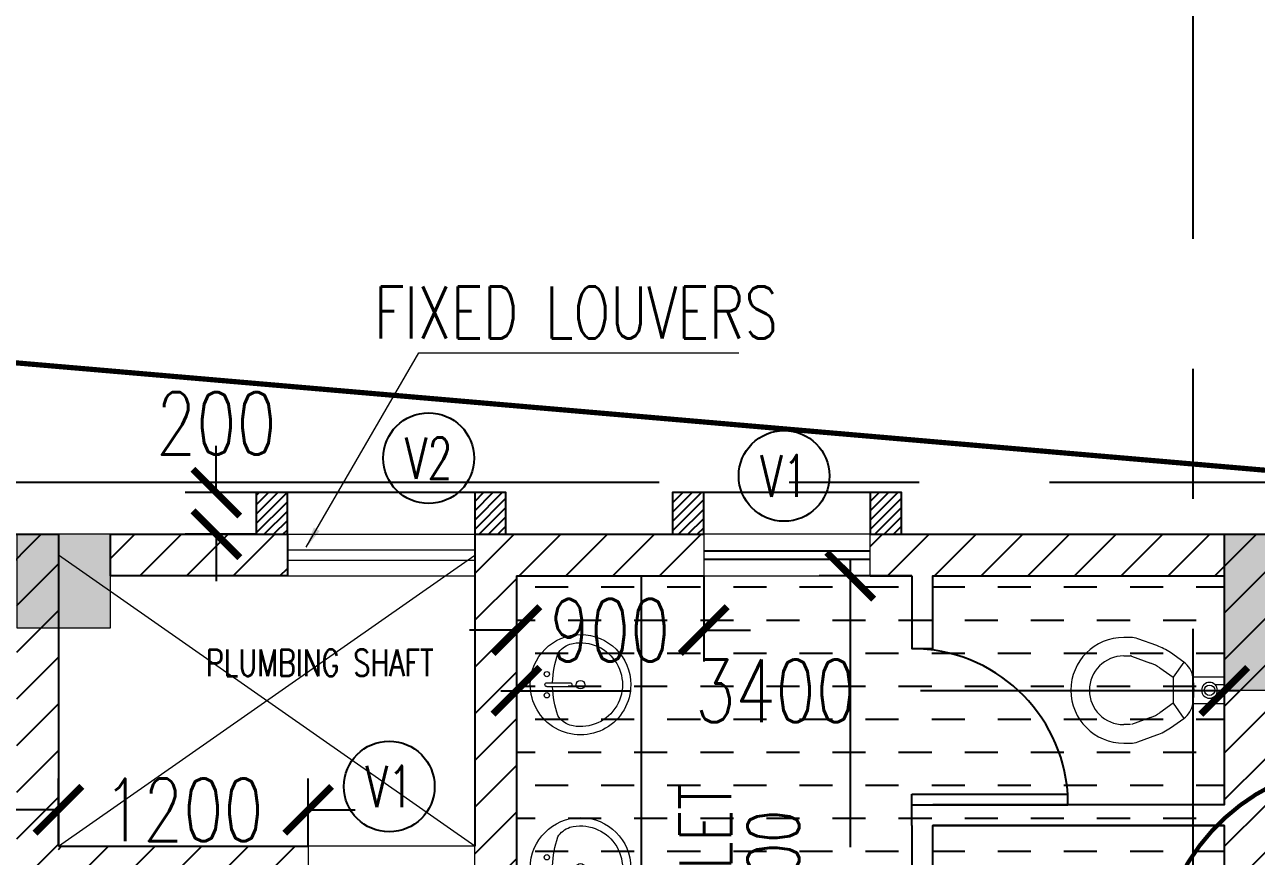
# Model space of a CAD drawing. Header units: millimetres. Extents: x -2076597 to 16308595, y -4402071 to 17875273.
# Drawn here: x -2029560 to -2023644, y -4200659 to -4196661 of the extents above; entities that cross this region are included whole.
import ezdxf
from ezdxf.enums import TextEntityAlignment as Align
from ezdxf.lldxf.tags import DXFTag

# ---------------------------------------------------------------- set-up
doc = ezdxf.new("R2010")
doc.units = ezdxf.units.MM
for name, pattern in [('CENTER', [50.8, 31.75, -6.35, 6.35, -6.35]), ('CENTER2', [1.125, 0.75, -0.125, 0.125, -0.125]), ('DASHDOT', [1, 0.5, -0.25, 0, -0.25])]:
    doc.linetypes.add(name, pattern=pattern)
for name, color, linetype, lineweight in [('A- GLAZING', 5, 'Continuous', 9), ('A- LIGHT LINE', 8, 'Continuous', 9), ('A- SHAFT', 8, 'Continuous', 9), ('A-COL HATCH', 252, 'Continuous', 9), ('A-DETL-GENF', 92, 'Continuous', 9), ('P-SANR-FIXT', 6, 'Continuous', 9), ('S-COL HATCH', 251, 'Continuous', 9), ('S-COLS', 7, 'Continuous', 9)]:
    doc.layers.add(name, color=color, linetype=linetype, lineweight=lineweight)
for name, color, linetype in [('A-DIMS', 4, 'Continuous'), ('a-door', 1, 'Continuous'), ('A-GRID', 8, 'CENTER'), ('A-PARAPET WALL', 4, 'Continuous'), ('a-ref', 5, 'Continuous'), ('A-SCHED', 1, 'Continuous'), ('A-SETBACK', 3, 'Continuous'), ('A-SLAB SINING', 252, 'Continuous'), ('A-SLABS', 1, 'Continuous'), ('A-TXTROOM', 3, 'Continuous'), ('A-WALL', 2, 'Continuous'), ('A-WALL HATCH', 8, 'Continuous'), ('S-GRID', 252, 'CENTER2')]:
    doc.layers.add(name, color=color, linetype=linetype)
doc.styles.add('DIM 100', font='romans.shx', dxfattribs={"width": 0.8})
doc.styles.add('ROMANS', font='romans.shx', dxfattribs={"width": 0.75})
tags = doc.linetypes.add('DASHEDX2', pattern=[1.5, 1, -0.5]).pattern_tags.tags
tags[6:7] = [DXFTag(74, 4), DXFTag(75, 0), DXFTag(340, '0'), DXFTag(46, 1.0), DXFTag(50, 0.0), DXFTag(44, 0.0), DXFTag(45, 0.0)]
tags[4:5] = [DXFTag(74, 4), DXFTag(75, 0), DXFTag(340, '0'), DXFTag(46, 1.0), DXFTag(50, 0.0), DXFTag(44, 0.0), DXFTag(45, 0.0)]
doc.dimstyles.new('1_100 MJR', dxfattribs={"dimscale": 100, "dimtxt": 1.75, "dimasz": 1, "dimexe": 1, "dimexo": 0, "dimgap": 0.09, "dimtad": 0, "dimdsep": 46, "dimtxsty": 'DIM 100', "dimblk": 'ARCHTICK', "dimcen": 0.09, "dimdle": 1, "dimclrd": 8, "dimclre": 8, "dimclrt": 256, "dimazin": 0, "dimtfac": 1, "dimtofl": 0, "dimtmove": 1, "dimatfit": 3, "dimfxl": 0, "dimtolj": 1, "dimtzin": 0, "dimlwd": -1, "dimlwe": -1, "dimarcsym": 0})
doc.dimstyles.new('DIMM-100', dxfattribs={"dimscale": 150, "dimtxt": 2, "dimasz": 1.5, "dimexe": 1, "dimexo": 0, "dimgap": 2, "dimtad": 0, "dimtoh": 1, "dimdec": 0, "dimzin": 0, "dimdsep": 46, "dimtxsty": 'ROMANS', "dimblk": 'ARCHTICK', "dimcen": 1.5, "dimdle": 0.5, "dimclrd": 8, "dimclre": 8, "dimclrt": 256, "dimazin": 0, "dimtfac": 1, "dimtdec": 0, "dimtix": 1, "dimtofl": 0, "dimtmove": 2, "dimatfit": 3, "dimldrblk": 'DOT', "dimfxl": 0, "dimtolj": 1, "dimtzin": 0, "dimarcsym": 0})
pattern_1 = [(45, (1802100.65, 14138502.7), (-112.2532015, 112.2532015), [])]

# ---------------------------------------------------------------- blocks, each defined once
blk = doc.blocks.new('shafts')
at = {"layer": 'A- SHAFT'}
for p, q in [((711221.7, -979520.4), (713221.7, -978120.4)), ((713221.7, -979520.4), (711221.7, -978120.4))]:
    blk.add_line(p, q, dxfattribs=at)
at = {"layer": 'A-TXTROOM', "insert": (711930.1, -978574.2, 0), "char_height": 128, "width": 1088.756, "attachment_point": 1, "style": 'ROMANS'}
blk.add_mtext('PLUMBING SHAFT', dxfattribs=at)
blk = doc.blocks.new('Family - ___-240295-0_ ground floor')
at = {"layer": 'A-SETBACK', "linetype": 'DASHDOT', "lineweight": -2, "ltscale": 2000, "const_width": 25}
blk.add_lwpolyline([(76479.8, 233662.7), (47865.6, 236124.2), (29165.9, 193452.3), (70914.6, 193452.3)], close=True, dxfattribs=at)
blk = doc.blocks.new('Toilet-Commercial-Wall-3D - 15_ Seat Height-439075-0_ ground floor')
at = {"layer": 'P-SANR-FIXT'}
for p, q in [((150.9, 582.6), (150.9, 549.7)), ((239.8, 549.7), (239.8, 582.6)), ((274, 453.6), (240.6, 545.4)), ((569.2, 545.4), (535.8, 453.6)), ((570, 582.6), (570, 549.7)), ((658.9, 549.7), (658.9, 582.6)), ((157, 515), (190.4, 423.2)), ((619.4, 423.2), (652.8, 515)), ((224.1, 358.5), (269.2, 294)), ((342.1, 345), (296.9, 409.5)), ((512.9, 409.5), (467.8, 345)), ((540.6, 294), (585.7, 358.5)), ((342.1, 345), (269.2, 294)), ((467.8, 345), (342.1, 345)), ((540.6, 294), (467.8, 345)), ((341.4, 251.3), (341.4, 100)), ((468.4, 100), (468.4, 251.3)), ((379.5, 100), (379.5, 142.1)), ((430.3, 100), (430.3, 142.1))]:
    blk.add_line(p, q, dxfattribs=at)
blk.add_circle((404.9, 170.6), 25.3, dxfattribs=at)
for centre, radius, start, end in [((404.9, 582.6), 254, 90, 180), ((404.9, 582.6), 254, 0, 90), ((404.9, 582.6), 165.1, 90, 180), ((404.9, 582.6), 165.1, 0, 90), ((252.5, 549.7), 101.6, 180, 200), ((557.3, 549.7), 12.7, 340, 0), ((557.3, 549.7), 101.6, 340, 0), ((453, 518.7), 279.4, 200, 215), ((453, 518.7), 190.5, 200, 215), ((356.8, 518.7), 190.5, 325, 340), ((356.8, 518.7), 279.4, 325, 340), ((352.5, 352.3), 101.6, 215, 263.75488), ((404.9, 565.6), 320.6, 258.5767, 281.4233), ((457.4, 352.3), 101.6, 276.24512, 325), ((404.9, 170.5), 38.1, 360, 180), ((404.9, 170.5), 38.1, 180, 360)]:
    blk.add_arc(centre, radius, start, end, dxfattribs=at)
blk = doc.blocks.new('Sink Vanity-Round - 19_ x 19_-237629-0_ ground floor')
at = {"layer": 'P-SANR-FIXT'}
for p, q in [((87.1, 247.1), (87.1, 136.3)), ((106.2, 247.1), (106.2, 136.3))]:
    blk.add_line(p, q, dxfattribs=at)
for centre, radius, start, end in [((96.7, 85.2), 241.3, 90, 270), ((96.7, 85.2), 241.3, 270, 90), ((45.9, 247.1), 12.7, 360, 180), ((45.9, 247.1), 12.7, 180, 360), ((96.7, 247.1), 9.52, 360, 180), ((147.5, 247.1), 12.7, 0, 180), ((147.5, 247.1), 12.7, 180, 360), ((1.4, 104.3), 104.5, 120.79274, 162.19039), ((96.7, -233), 452.3, 91.20673, 109.20864), ((96.7, -233), 452.3, 70.79136, 88.79327), ((191.9, 104.3), 104.5, 17.80961, 59.20726), ((96.7, 85.2), 201.4, 165.30711, 14.69289), ((96.7, 136.3), 9.52, 180, 360), ((96.7, 85.2), 20.6, 360, 180), ((96.7, 85.2), 20.6, 180, 360)]:
    blk.add_arc(centre, radius, start, end, dxfattribs=at)
blk = doc.blocks.new('M_Single-Flush - 0762 x 2032mm-231732-0_ ground floor')
at = {"layer": 'a-door'}
for p, q in [((324, 37.5), (324, 787.5)), ((375, 787.5), (324, 787.5)), ((375, 37.5), (375, 787.5)), ((375, 37.5), (324, 37.5))]:
    blk.add_line(p, q, dxfattribs=at)
blk.add_arc((375, 37.5), 751.7, 93.89033, 180, dxfattribs=at)
blk = doc.blocks.new('_ArchTick')
at = {"color": 0, "linetype": 'ByBlock', "const_width": 0.15}
blk.add_lwpolyline([(-0.5, -0.5), (0.5, 0.5)], dxfattribs=at)
blk = doc.blocks.new('*D162')
at = {"layer": 'A-DIMS', "color": 8, "lineweight": -2, "transparency": 16777216}
for p, q in [((-2029397.9, -4200610.5), (-2029397.9, -4200285.2)), ((-2028197.9, -4200610.5), (-2028197.9, -4200285.2)), ((-2029397.9, -4200435.2), (-2029622.9, -4200435.2)), ((-2028197.9, -4200435.2), (-2027972.9, -4200435.2))]:
    blk.add_line(p, q, dxfattribs=at)
at = {"layer": 'Defpoints', "color": 0, "transparency": 16777216}
for p in [(-2028197.9, -4200435.2), (-2029397.9, -4200610.5), (-2028197.9, -4200610.5)]:
    blk.add_point(p, dxfattribs=at)
at = {"layer": 'A-DIMS', "color": 8, "lineweight": -2, "transparency": 16777216, "xscale": 225, "yscale": 225, "zscale": 225}
blk.add_blockref('_ArchTick', (-2029397.9, -4200435.2), dxfattribs=at)
at = {"layer": 'A-DIMS', "color": 8, "lineweight": -2, "transparency": 16777216, "xscale": 225, "yscale": 225, "zscale": 225, "rotation": 180}
blk.add_blockref('_ArchTick', (-2028197.9, -4200435.2), dxfattribs=at)
at = {"layer": 'A-DIMS', "transparency": 16777216, "insert": (-2028797.9, -4200435.2), "char_height": 300, "attachment_point": 5, "style": 'ROMANS'}
blk.add_mtext('\\A1;1200', dxfattribs=at)
blk = doc.blocks.new('_Dot')
at = {"color": 0, "linetype": 'ByBlock', "lineweight": -2}
blk.add_line((-0.5, 0), (-1, 0), dxfattribs=at)
at = {"color": 0, "linetype": 'ByBlock', "const_width": 0.5}
blk.add_lwpolyline([(-0.25, 0, 1), (0.25, 0, 1)], format="xyb", close=True, dxfattribs=at)
blk = doc.blocks.new('SOP')
at = {"layer": 'A-SCHED', "color": 8}
blk.add_circle((0, 0), 218, dxfattribs=at)
at = {"layer": 'A-SCHED', "style": 'ROMANS', "width": 0.7}
blk.add_attdef('D2', text='', height=200, dxfattribs=at).set_placement((0, 0), align=Align.MIDDLE_CENTER)
blk = doc.blocks.new('*D170')
at = {"layer": 'A-DIMS', "color": 8, "lineweight": -2, "transparency": 16777216}
for p, q in [((-2027197.9, -4199310.5), (-2027197.9, -4199721.7)), ((-2026297.9, -4199310.5), (-2026297.9, -4199721.7)), ((-2027197.9, -4199571.7), (-2027422.9, -4199571.7)), ((-2026297.9, -4199571.7), (-2026072.9, -4199571.7))]:
    blk.add_line(p, q, dxfattribs=at)
at = {"layer": 'Defpoints', "color": 0, "transparency": 16777216}
for p in [(-2027197.9, -4199310.5), (-2026297.9, -4199310.5), (-2026297.9, -4199571.7)]:
    blk.add_point(p, dxfattribs=at)
at = {"layer": 'A-DIMS', "color": 8, "lineweight": -2, "transparency": 16777216, "xscale": 225, "yscale": 225, "zscale": 225}
blk.add_blockref('_ArchTick', (-2027197.9, -4199571.7), dxfattribs=at)
at = {"layer": 'A-DIMS', "color": 8, "lineweight": -2, "transparency": 16777216, "xscale": 225, "yscale": 225, "zscale": 225, "rotation": 180}
blk.add_blockref('_ArchTick', (-2026297.9, -4199571.7), dxfattribs=at)
at = {"layer": 'A-DIMS', "transparency": 16777216, "insert": (-2026747.9, -4199571.7), "char_height": 300, "attachment_point": 5, "style": 'ROMANS'}
blk.add_mtext('\\A1;900', dxfattribs=at)
blk = doc.blocks.new('*D171')
at = {"layer": 'A-DIMS', "color": 8, "lineweight": -2, "transparency": 16777216}
for p, q in [((-2025594.3, -4199235.5), (-2025594.3, -4200614.1)), ((-2025297.9, -4199310.5), (-2025744.3, -4199310.5)), ((-2025594.3, -4203385.5), (-2025594.3, -4202007)), ((-2025297.9, -4203310.5), (-2025744.3, -4203310.5))]:
    blk.add_line(p, q, dxfattribs=at)
at = {"layer": 'Defpoints', "color": 0, "transparency": 16777216}
for p in [(-2025297.9, -4199310.5), (-2025594.3, -4203310.5), (-2025297.9, -4203310.5)]:
    blk.add_point(p, dxfattribs=at)
at = {"layer": 'A-DIMS', "color": 8, "lineweight": -2, "transparency": 16777216, "xscale": 225, "yscale": 225, "zscale": 225}
for p, rotation in [((-2025594.3, -4199310.5), 90), ((-2025594.3, -4203310.5), 270)]:
    blk.add_blockref('_ArchTick', p, dxfattribs=dict(at, rotation=rotation))
at = {"layer": 'A-DIMS', "transparency": 16777216, "insert": (-2025594.3, -4201310.5), "char_height": 300, "attachment_point": 5, "rotation": 90, "style": 'ROMANS'}
blk.add_mtext('\\A1;4000', dxfattribs=at)
blk = doc.blocks.new('*D172')
at = {"layer": 'A-DIMS', "color": 8, "lineweight": -2, "transparency": 16777216}
for p, q in [((-2027197.9, -4199310.5), (-2027197.9, -4200013.3)), ((-2023797.9, -4199310.5), (-2023797.9, -4200013.3)), ((-2027272.9, -4199863.3), (-2026649.6, -4199863.3)), ((-2023722.9, -4199863.3), (-2025256.8, -4199863.3))]:
    blk.add_line(p, q, dxfattribs=at)
at = {"layer": 'Defpoints', "color": 0, "transparency": 16777216}
for p in [(-2027197.9, -4199310.5), (-2023797.9, -4199310.5), (-2023797.9, -4199863.3)]:
    blk.add_point(p, dxfattribs=at)
at = {"layer": 'A-DIMS', "color": 8, "lineweight": -2, "transparency": 16777216, "xscale": 225, "yscale": 225, "zscale": 225, "rotation": 180}
blk.add_blockref('_ArchTick', (-2027197.9, -4199863.3), dxfattribs=at)
at = {"layer": 'A-DIMS', "color": 8, "lineweight": -2, "transparency": 16777216, "xscale": 225, "yscale": 225, "zscale": 225}
blk.add_blockref('_ArchTick', (-2023797.9, -4199863.3), dxfattribs=at)
at = {"layer": 'A-DIMS', "transparency": 16777216, "insert": (-2025953.2, -4199863.3), "char_height": 300, "attachment_point": 5, "style": 'ROMANS'}
blk.add_mtext('\\A1;3400', dxfattribs=at)
blk = doc.blocks.new('COLUMN 1')
at = {"layer": 'A-COL HATCH'}
blk.add_hatch(color=256, dxfattribs=at).paths.add_polyline_path([(706736.2, -986824.1), (707186.2, -986824.1), (707186.2, -986374.1), (706736.2, -986374.1)])
at = {"layer": 'S-COL HATCH'}
blk.add_hatch(color=256, dxfattribs=at).paths.add_polyline_path([(712536.2, -987124.1), (712836.2, -987124.1), (712836.2, -986374.1), (712536.2, -986374.1)])
at = {"layer": 'S-COLS'}
for points in [[(706736.2, -986824.1), (707186.2, -986824.1), (707186.2, -986374.1), (706736.2, -986374.1)], [(712536.2, -987124.1), (712836.2, -987124.1), (712836.2, -986374.1), (712536.2, -986374.1)]]:
    blk.add_lwpolyline(points, close=True, dxfattribs=at)
at = {"layer": 'S-GRID', "ltscale": 5000}
for p, q in [((712386.2, -1035578.8), (712386.2, -974750.2)), ((661071.4, -986124.1), (726350.7, -986124.1))]:
    blk.add_line(p, q, dxfattribs=at)
blk = doc.blocks.new('*D407')
at = {"layer": 'A-DIMS', "color": 8, "lineweight": -2, "transparency": 16777216}
for p, q in [((-2028639.1, -4198910.5), (-2028639.1, -4198685.5)), ((-2028447.9, -4198910.5), (-2028789.1, -4198910.5)), ((-2028447.9, -4199110.5), (-2028789.1, -4199110.5)), ((-2028639.1, -4199110.5), (-2028639.1, -4199335.5))]:
    blk.add_line(p, q, dxfattribs=at)
at = {"layer": 'Defpoints', "color": 0, "transparency": 16777216}
for p in [(-2028639.1, -4198910.5), (-2028447.9, -4198910.5), (-2028447.9, -4199110.5)]:
    blk.add_point(p, dxfattribs=at)
at = {"layer": 'A-DIMS', "color": 8, "lineweight": -2, "transparency": 16777216, "xscale": 225, "yscale": 225, "zscale": 225}
for p, rotation in [((-2028639.1, -4198910.5), 270), ((-2028639.1, -4199110.5), 90)]:
    blk.add_blockref('_ArchTick', p, dxfattribs=dict(at, rotation=rotation))
at = {"layer": 'A-DIMS', "transparency": 16777216, "insert": (-2028639.1, -4198577.9), "char_height": 300, "attachment_point": 5, "style": 'ROMANS'}
blk.add_mtext('\\A1;200', dxfattribs=at)

msp = doc.modelspace()

# ---------------------------------------------------------------- hatches: boundary and pattern name
at = {"layer": 'A-SLAB SINING'}
h = msp.add_hatch(dxfattribs=at)
h.set_pattern_fill('DASH', color=256, scale=50)
h.set_pattern_definition([(0, (1802100.65, 14255482.13), (158.75, 158.75), [158.75, -158.75])])
h.paths.add_polyline_path([(-2023797.9, -4203310.5), (-2027197.9, -4203310.5), (-2027197.9, -4199310.5), (-2023797.9, -4199310.5)])
at = {"layer": 'A-WALL HATCH'}
h = msp.add_hatch(dxfattribs=at)
h.set_pattern_fill('ANSI31', color=256, scale=10)
h.set_pattern_definition([(45, (1806000.653, 14138502.695), (-22.4506403, 22.4506403), [])])
h.paths.add_polyline_path([(-2027247.9, -4198910.5), (-2027397.9, -4198910.5), (-2027397.9, -4199110.5), (-2027247.9, -4199110.5)])
h.paths.add_polyline_path([(-2028297.9, -4198910.5), (-2028447.9, -4198910.5), (-2028447.9, -4199110.5), (-2028297.9, -4199110.5)])
h = msp.add_hatch(dxfattribs=at)
h.set_pattern_fill('ANSI31', color=256, scale=10)
h.set_pattern_definition([(45, (1807900.653, 14138502.695), (-22.4506403, 22.4506403), [])])
h.paths.add_polyline_path([(-2025347.9, -4198910.5), (-2025497.9, -4198910.5), (-2025497.9, -4199110.5), (-2025347.9, -4199110.5)])
h.paths.add_polyline_path([(-2026297.9, -4198910.5), (-2026447.9, -4198910.5), (-2026447.9, -4199110.5), (-2026297.9, -4199110.5)])
h = msp.add_hatch(dxfattribs=at)
h.set_pattern_fill('ANSI31', color=256, scale=50)
h.set_pattern_definition(pattern_1)
h.paths.add_polyline_path([(-2032097.9, -4199110.5), (-2033147.9, -4199110.5), (-2033147.9, -4199310.5), (-2032097.9, -4199310.5)])
h.paths.add_polyline_path([(-2029597.9, -4203860.5), (-2029397.9, -4203860.5), (-2029397.9, -4199110.5), (-2031297.9, -4199110.5), (-2031297.9, -4199310.5), (-2029597.9, -4199310.5)])
h.paths.add_polyline_path([(-2030997.9, -4204260.5), (-2031097.9, -4204260.5), (-2031097.9, -4203660.5), (-2030997.9, -4203660.5)])
h.paths.add_polyline_path([(-2030297.9, -4203860.5), (-2030297.9, -4203660.5), (-2030997.9, -4203660.5), (-2030997.9, -4203860.5)])
h = msp.add_hatch(dxfattribs=at)
h.set_pattern_fill('ANSI31', color=256, scale=50)
h.set_pattern_definition([(45, (-2740619.58, -3221090.15), (-112.253202, 112.253202), [])])
h.paths.add_polyline_path([(-2028597.9, -4203510.5), (-2028597.9, -4203410.5), (-2029397.9, -4203410.5), (-2029397.9, -4203510.5)])
h.paths.add_polyline_path([(-2027397.9, -4199110.5), (-2027397.9, -4203510.5), (-2027297.9, -4203510.5), (-2027297.9, -4202360.5), (-2026597.9, -4202360.5), (-2026597.9, -4202260.5), (-2027197.9, -4202260.5), (-2027197.9, -4199310.5), (-2026297.9, -4199310.5), (-2026297.9, -4199110.5)])
h.paths.add_polyline_path([(-2028197.9, -4200810.5), (-2028197.9, -4200610.5), (-2029397.9, -4200610.5), (-2029397.9, -4200810.5)])
h = msp.add_hatch(dxfattribs=at)
h.set_pattern_fill('ANSI31', color=256, scale=50)
h.set_pattern_definition(pattern_1)
h.paths.add_polyline_path([(-2028297.9, -4199110.5), (-2029147.9, -4199110.5), (-2029147.9, -4199310.5), (-2028297.9, -4199310.5)])
h = msp.add_hatch(dxfattribs=at)
h.set_pattern_fill('ANSI31', color=256, scale=50)
h.set_pattern_definition(pattern_1)
h.paths.add_polyline_path([(-2023947.9, -4199110.5), (-2025497.9, -4199110.5), (-2025497.9, -4199310.5), (-2025297.9, -4199310.5), (-2025197.9, -4199310.5), (-2023947.9, -4199310.5)], flags=17)
h.paths.add_polyline_path([(-2023797.9, -4199110.5), (-2023947.9, -4199110.5), (-2023947.9, -4199310.5), (-2023797.9, -4199310.5)], flags=17)
h.paths.add_polyline_path([(-2026297.9, -4203310.5), (-2026297.9, -4203510.5), (-2026247.9, -4203510.5), (-2026247.9, -4206110.5), (-2026147.9, -4206110.5), (-2026147.9, -4203510.5), (-2023797.9, -4203510.5), (-2023797.9, -4206010.5), (-2026147.9, -4206010.5), (-2026147.9, -4206110.5), (-2023597.9, -4206110.5), (-2023597.9, -4199110.5), (-2023797.9, -4199110.5), (-2023797.9, -4203310.5)])
h.paths.add_polyline_path([(-2026247.9, -4205260.5), (-2026147.9, -4205260.5), (-2026147.9, -4204060.5), (-2026247.9, -4204060.5)], flags=17)
edge = h.paths.add_edge_path(flags=16)
edge.add_line((-2026247.9, -4204060.5), (-2026147.9, -4204060.5))

# ---------------------------------------------------------------- linework, layer by layer
at = {"layer": 'A- GLAZING'}
for p, q in [((-2028297.9, -4199110.5), (-2027397.9, -4199110.5)), ((-2028297.9, -4199185.5), (-2027397.9, -4199185.5)), ((-2028297.9, -4199235.5), (-2027397.9, -4199235.5)), ((-2028297.9, -4199310.5), (-2027397.9, -4199310.5))]:
    msp.add_line(p, q, dxfattribs=at)
for points in [[(-2026297.9, -4199310.5), (-2025497.9, -4199310.5), (-2025497.9, -4199110.5), (-2026297.9, -4199110.5)], [(-2028197.9, -4200810.5), (-2027397.9, -4200810.5), (-2027397.9, -4200610.5), (-2028197.9, -4200610.5)]]:
    msp.add_lwpolyline(points, close=True, dxfattribs=at)
at = {"layer": 'A- LIGHT LINE'}
msp.add_line((-2027666.1, -4198238.6), (-2026128.7, -4198238.6), dxfattribs=at)
at = {"layer": 'A-PARAPET WALL', "linetype": 'DASHEDX2', "ltscale": 0.5}
for p, q in [((-2026297.9, -4199190.5), (-2025497.9, -4199190.5)), ((-2026297.9, -4199230.5), (-2025497.9, -4199230.5))]:
    msp.add_line(p, q, dxfattribs=at)
at = {"layer": 'a-ref', "linetype": 'DASHDOT', "ltscale": 1000, "const_width": 20}
msp.add_lwpolyline([(-2020513.8, -4206337.8), (-2023118.8, -4206337.8, -0.414214), (-2024118.8, -4205337.8), (-2024118.8, -4201211.3, -0.414214), (-2023118.8, -4200211.3), (-2020513.8, -4200211.3, -0.414214), (-2019513.8, -4201211.3), (-2019513.8, -4205337.8, -0.414214)], format="xyb", close=True, dxfattribs=at)
at = {"layer": 'A-SLABS'}
for p, q in [((-2027397.9, -4198910.5), (-2028297.9, -4198910.5)), ((-2025497.9, -4198910.5), (-2026297.9, -4198910.5)), ((-2026597.9, -4199310.5), (-2026597.9, -4202260.5))]:
    msp.add_line(p, q, dxfattribs=at)
at = {"layer": 'A-WALL'}
for p, q in [((-2031297.9, -4199110.5), (-2029397.9, -4199110.5)), ((-2029397.9, -4199110.5), (-2029397.9, -4200610.5)), ((-2027397.9, -4199110.5), (-2027397.9, -4200610.5)), ((-2027397.9, -4199110.5), (-2026297.9, -4199110.5)), ((-2025497.9, -4199110.5), (-2023597.9, -4199110.5)), ((-2023797.9, -4199110.5), (-2023797.9, -4200410.5)), ((-2027197.9, -4199310.5), (-2027197.9, -4202260.5)), ((-2027197.9, -4199310.5), (-2026297.9, -4199310.5)), ((-2025497.9, -4199310.5), (-2025297.9, -4199310.5)), ((-2023797.9, -4200510.5), (-2023797.9, -4201610.5)), ((-2029397.9, -4200610.5), (-2028197.9, -4200610.5))]:
    msp.add_line(p, q, dxfattribs=at)
for points in [[(-2028297.9, -4199110.5), (-2028297.9, -4198910.5), (-2028447.9, -4198910.5), (-2028447.9, -4199110.5)], [(-2027247.9, -4199110.5), (-2027247.9, -4198910.5), (-2027397.9, -4198910.5), (-2027397.9, -4199110.5)], [(-2026297.9, -4199110.5), (-2026297.9, -4198910.5), (-2026447.9, -4198910.5), (-2026447.9, -4199110.5)], [(-2025347.9, -4199110.5), (-2025347.9, -4198910.5), (-2025497.9, -4198910.5), (-2025497.9, -4199110.5)], [(-2025297.9, -4199310.5), (-2025297.9, -4199660.5), (-2025197.9, -4199660.5), (-2025197.9, -4199310.5), (-2023797.9, -4199310.5), (-2023797.9, -4200410.5), (-2025197.9, -4200410.5)], [(-2025297.9, -4200510.5), (-2025297.9, -4200359.5)], [(-2025297.9, -4200510.5), (-2025297.9, -4200860.5), (-2025197.9, -4200860.5), (-2025197.9, -4200510.5), (-2023797.9, -4200510.5), (-2023797.9, -4201610.5), (-2025197.9, -4201610.5)], [(-2023797.9, -4200510.5), (-2025197.9, -4200510.5)], [(-2025197.9, -4200510.5), (-2023797.9, -4200510.5)]]:
    msp.add_lwpolyline(points, dxfattribs=at)
msp.add_lwpolyline([(-2028297.9, -4199310.5), (-2029147.9, -4199310.5), (-2029147.9, -4199110.5), (-2028297.9, -4199110.5)], close=True, dxfattribs=at)

# ---------------------------------------------------------------- block references
at = {"layer": 'A- LIGHT LINE'}
msp.add_blockref('shafts', (-2740619.6, -3221090.2), dxfattribs=at)
at = {"layer": 'A-DETL-GENF', "color": 8}
msp.add_blockref('Family - ___-240295-0_ ground floor', (-2094762.5, -4432922.9), dxfattribs=at)
at = {"layer": 'a-door', "xscale": 0.9977498001236512, "yscale": 0.9977498001236512, "zscale": 0.9977498001236512, "rotation": 270}
msp.add_blockref('M_Single-Flush - 0762 x 2032mm-231732-0_ ground floor', (-2025335.3, -4200036.4), dxfattribs=at)
at = {"layer": 'A-GRID', "color": 8}
msp.add_blockref('COLUMN 1', (-2736334, -3212736.4), dxfattribs=at)
at = {"layer": 'A-SCHED'}
for p, values in [((-2027619.2, -4198744.7), {'D2': 'V2'}), ((-2025912, -4198830.1), {'D2': 'V1'}), ((-2027808.5, -4200323.2), {'D2': 'V1'})]:
    msp.add_blockref('SOP', p, dxfattribs=at).add_auto_attribs(values)
at = {"layer": 'P-SANR-FIXT', "extrusion": (0, 0, -1), "zscale": -1, "rotation": 270}
for p in [(2026804.5, -4199736.9), (2026804.5, -4200617.4)]:
    msp.add_blockref('Sink Vanity-Round - 19_ x 19_-237629-0_ ground floor', p, dxfattribs=at)
at = {"layer": 'P-SANR-FIXT', "rotation": 90}
msp.add_blockref('Toilet-Commercial-Wall-3D - 15_ Seat Height-439075-0_ ground floor', (-2023697.9, -4200265.4), dxfattribs=at)

# ---------------------------------------------------------------- texts
at = {"layer": 'A-TXTROOM', "insert": (-2028655.1, -4197919.1, 0), "char_height": 250.282, "width": 3684.893, "attachment_point": 1, "style": 'ROMANS'}
msp.add_mtext('\\pi774.28;FIXED LOUVERS', dxfattribs=at)
at = {"layer": 'A-TXTROOM', "width": 2118.487, "attachment_point": 1, "rotation": 90, "style": 'ROMANS'}
for s, insert, char_height in [('LADIES TOILET', (-2026414.7, -4202045, 0), 249.061), ('3400X4000', (-2026088.1, -4201875.5, 0), 249.06)]:
    msp.add_mtext(s, dxfattribs=dict(at, insert=insert, char_height=char_height))

# ---------------------------------------------------------------- dimensions: what is measured, and where the dimension line sits
at = {"layer": 'A-DIMS'}
dim = msp.add_linear_dim(base=(-2028639.1, -4198910.5), p1=(-2028447.9, -4199110.5), p2=(-2028447.9, -4198910.5), angle=90, dimstyle='DIMM-100', dxfattribs=at)
dim.commit()
dim.dimension.update_dxf_attribs({"geometry": '*D407', "text_midpoint": (-2028639.1, -4198577.9), "dimtype": 129})
dim = msp.add_linear_dim(base=(-2025594.3, -4203310.5), p1=(-2025297.9, -4199310.5), p2=(-2025297.9, -4203310.5), angle=90, dimstyle='DIMM-100', dxfattribs=at)
dim.commit()
dim.dimension.update_dxf_attribs({"geometry": '*D171', "text_midpoint": (-2025594.3, -4201310.5)})
dim = msp.add_linear_dim(base=(-2026297.9, -4199571.7), p1=(-2027197.9, -4199310.5), p2=(-2026297.9, -4199310.5), dimstyle='DIMM-100', dxfattribs=at)
dim.commit()
dim.dimension.update_dxf_attribs({"geometry": '*D170', "text_midpoint": (-2026747.9, -4199571.7)})
dim = msp.add_linear_dim(base=(-2023797.9, -4199863.3), p1=(-2027197.9, -4199310.5), p2=(-2023797.9, -4199310.5), dimstyle='DIMM-100', dxfattribs=at)
dim.commit()
dim.dimension.update_dxf_attribs({"geometry": '*D172', "text_midpoint": (-2025953.2, -4199863.3), "dimtype": 128})
dim = msp.add_aligned_dim(p1=(-2029397.9, -4200610.5), p2=(-2028197.9, -4200610.5), distance=175.4, dimstyle='DIMM-100', dxfattribs=at)
dim.commit()
dim.dimension.update_dxf_attribs({"geometry": '*D162', "text_midpoint": (-2028797.9, -4200435.2)})

# ---------------------------------------------------------------- leaders
at = {"layer": 'A- LIGHT LINE'}
msp.add_leader([(-2028206.9, -4199173.2), (-2027666.1, -4198238.6)], dimstyle='1_100 MJR', dxfattribs=at)

doc.saveas('drawing.dxf')
